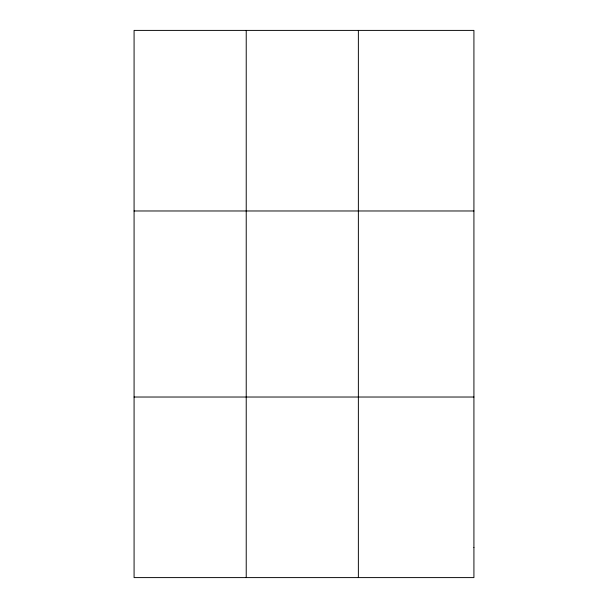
<?xml version="1.0" encoding="UTF-8"?>
<svg xmlns="http://www.w3.org/2000/svg" width="608" height="608" viewBox="0 0 608 608"><rect width="100%" height="100%" fill="white"/><g stroke="black" fill="none" stroke-linecap="round" stroke-linejoin="round"><path stroke-width="0.91" d="M246.225 577.6L246.225 30.4M358.37 577.6L358.37 30.4M134.079 210.976L473.921 210.976M134.079 397.024L473.921 397.024M473.921 547.504L473.921 577.6L134.079 577.6L134.079 30.4L473.921 30.4L473.921 547.504"/></g></svg>
